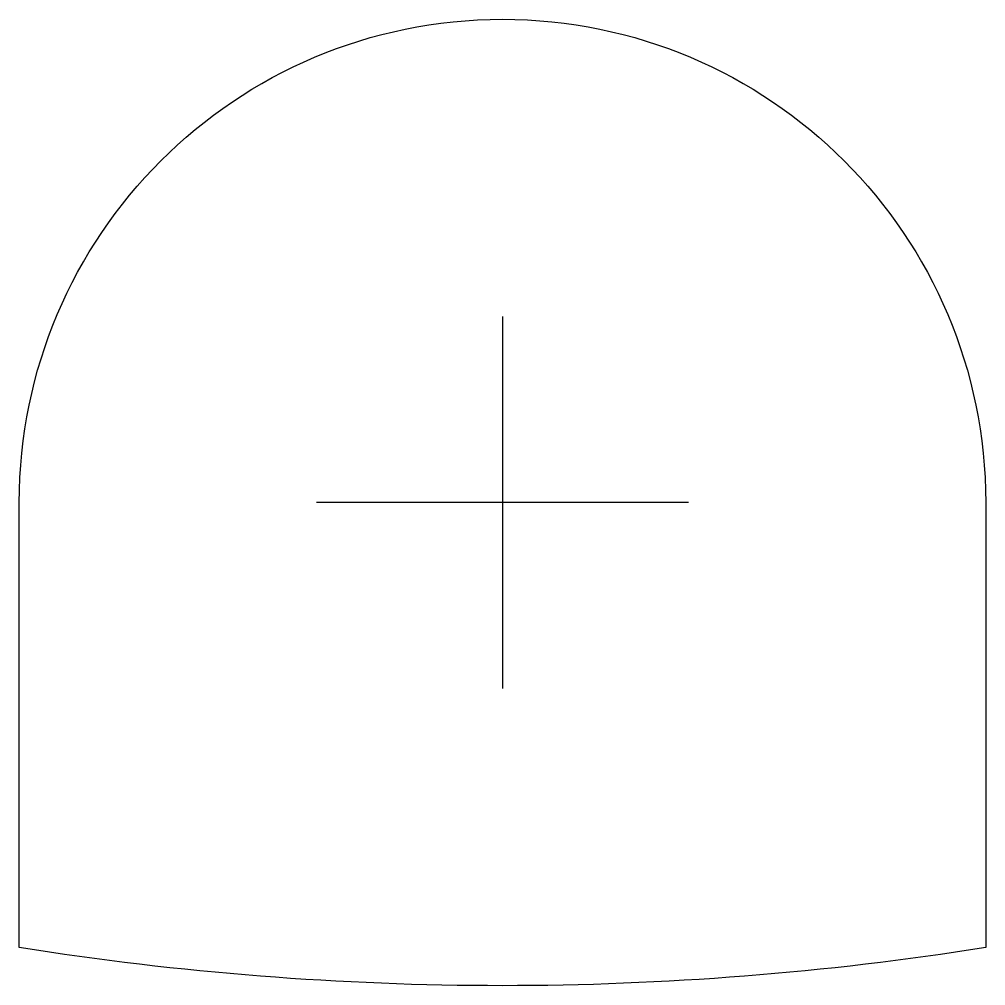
# Model space of a CAD drawing. Header units: millimetres. Extents: x -3.9 to 3.9, y -3.9 to 3.9.
import ezdxf

# ---------------------------------------------------------------- set-up
doc = ezdxf.new("R2010")
doc.units = ezdxf.units.MM
doc.header["$MEASUREMENT"] = 0
doc.layers.add('Cyan', color=4, linetype='Continuous')

msp = doc.modelspace()

# ---------------------------------------------------------------- linework, layer by layer
at = {"linetype": 'Continuous'}
msp.add_lwpolyline([(3.9, -3.5927, -0.0788), (-3.9, -3.5927), (-3.9, 0, -1), (3.9, 0)], format="xyb", close=True, dxfattribs=at)
at = {"layer": 'Cyan', "linetype": 'Continuous', "lineweight": 25}
for p, q in [((0, 1.5), (0, -1.5)), ((1.5, 0), (-1.5, 0))]:
    msp.add_line(p, q, dxfattribs=at)

doc.saveas('drawing.dxf')
